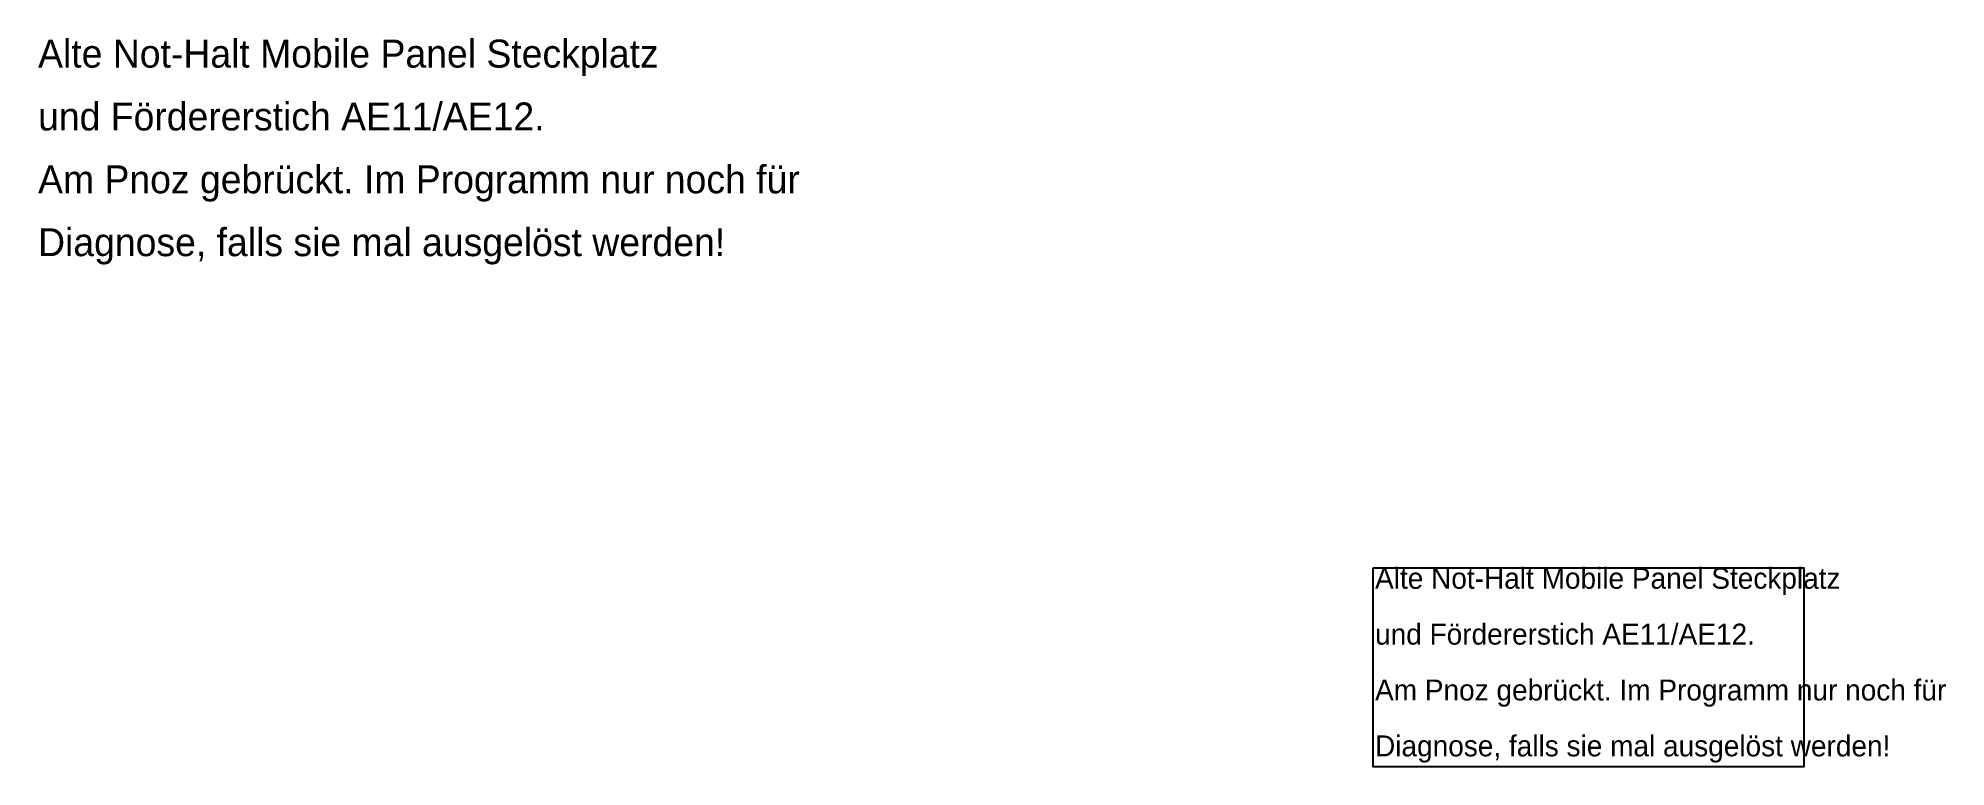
# Model space of a CAD drawing. Extents: x 0 to 1093, y 307 to 724.
import ezdxf

# ---------------------------------------------------------------- set-up
doc = ezdxf.new("R2010")
doc.units = 0

msp = doc.modelspace()

# ---------------------------------------------------------------- linework, layer by layer
at = {"color": 0, "true_color": 0x000000}
msp.add_lwpolyline([(765, 421), (1011.6875, 421), (1011.6875, 307), (765, 307)], close=True, dxfattribs=at)

# ---------------------------------------------------------------- texts
for s, height, p in [('Alte Not-Halt Mobile Panel Steckplatz', 16, (0, 707.5)), ('und Fördererstich AE11/AE12.', 16, (0, 671.5)), ('Am Pnoz gebrückt. Im Programm nur noch für', 16, (0, 635.5)), ('Diagnose, falls sie mal ausgelöst werden!', 16, (0, 599.5)), ('Alte Not-Halt Mobile Panel Steckplatz', 12, (766, 409)), ('und Fördererstich AE11/AE12.', 12, (766, 377)), ('Am Pnoz gebrückt. Im Programm nur noch für', 12, (766, 345)), ('Diagnose, falls sie mal ausgelöst werden!', 12, (766, 313))]:
    msp.add_text(s, height=height, dxfattribs=at).set_placement(p)

doc.saveas('drawing.dxf')
